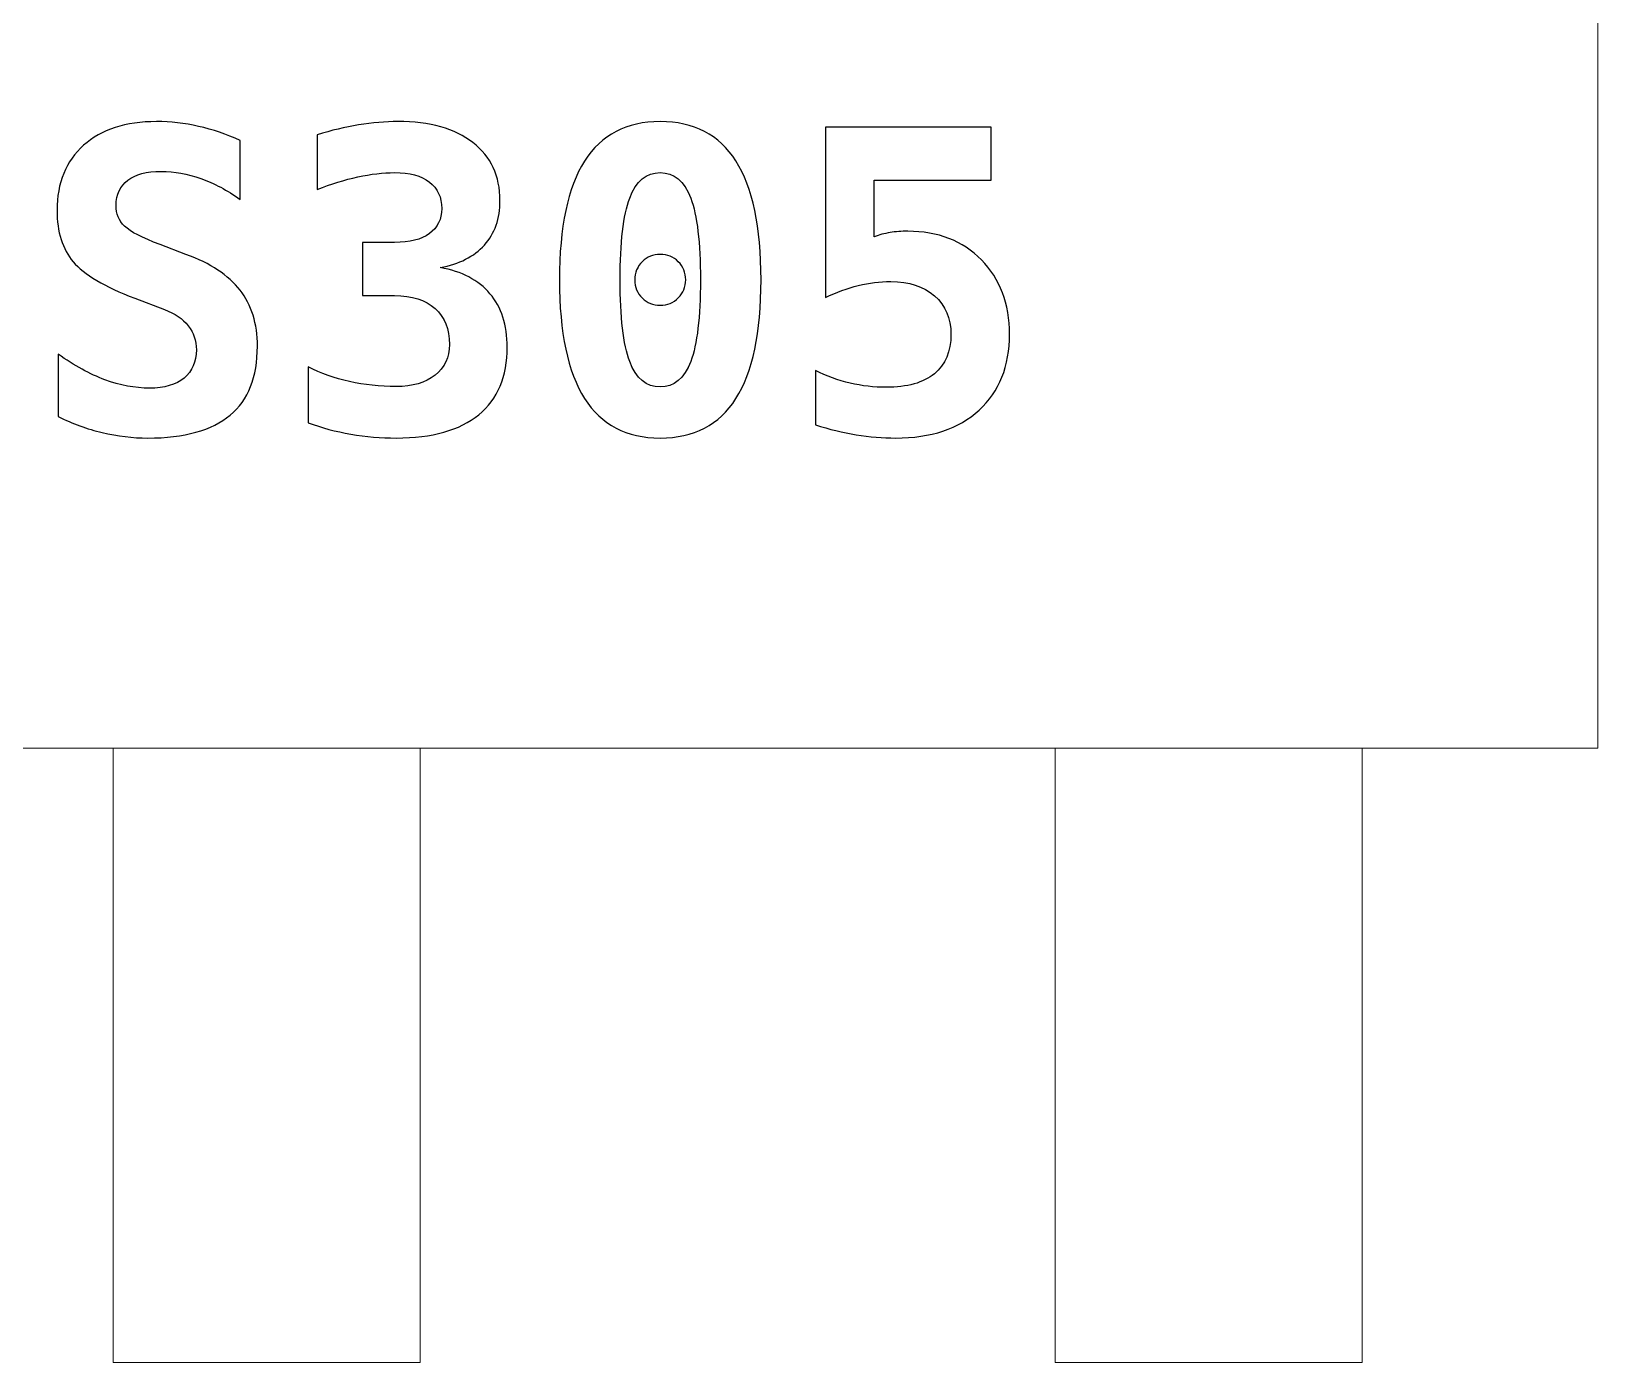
# Model space of a CAD drawing. Header units: centimetres. Extents: x -10.825 to -10.175, y -15.175 to -14.525.
# Drawn here: x -10.5575 to -10.175, y -15.175 to -14.85 of the extents above; entities that cross this region are included whole.
import ezdxf

# ---------------------------------------------------------------- set-up
doc = ezdxf.new("R2010")
doc.units = ezdxf.units.CM
doc.header["$MEASUREMENT"] = 0
doc.layers.add('Layer 1', color=7, linetype='Continuous')

msp = doc.modelspace()

# ---------------------------------------------------------------- linework, layer by layer
at = {"layer": 'Layer 1', "color": 250, "lineweight": 9}
msp.add_open_spline([(-10.825, -15.025), (-10.825, -15.025), (-10.825, -14.675), (-10.825, -14.675), (-10.825, -14.675), (-10.825, -14.675), (-10.175, -14.675), (-10.175, -14.675), (-10.175, -14.675), (-10.175, -14.675), (-10.175, -15.025), (-10.175, -15.025), (-10.175, -15.025), (-10.175, -15.025), (-10.825, -15.025), (-10.825, -15.025)], degree=3, knots=[0, 0, 0, 0, 0.25, 0.25, 0.25, 0.25, 0.5, 0.5, 0.5, 0.5, 0.75, 0.75, 0.75, 0.75, 1, 1, 1, 1], dxfattribs=at)
at = {"layer": 'Layer 1', "color": 250}
for points, knots in [([(-10.53221, -14.91516), (-10.53961, -14.91234), (-10.54463, -14.90936), (-10.54727, -14.90626), (-10.54727, -14.90626), (-10.54989, -14.90314), (-10.55121, -14.89897), (-10.55121, -14.89371), (-10.55121, -14.89371), (-10.55121, -14.88697), (-10.54904, -14.88166), (-10.54472, -14.87781), (-10.54472, -14.87781), (-10.5404, -14.87395), (-10.53447, -14.87203), (-10.52691, -14.87203), (-10.52691, -14.87203), (-10.52349, -14.87203), (-10.52007, -14.87242), (-10.51665, -14.8732), (-10.51665, -14.8732), (-10.51321, -14.87398), (-10.50982, -14.87512), (-10.50647, -14.87666), (-10.50647, -14.87666), (-10.50647, -14.87666), (-10.50647, -14.89102), (-10.50647, -14.89102), (-10.50647, -14.89102), (-10.50963, -14.88879), (-10.51283, -14.88711), (-10.51609, -14.88593), (-10.51609, -14.88593), (-10.51935, -14.88478), (-10.52257, -14.8842), (-10.52577, -14.8842), (-10.52577, -14.8842), (-10.52933, -14.8842), (-10.53205, -14.88491), (-10.53394, -14.88634), (-10.53394, -14.88634), (-10.53583, -14.88777), (-10.53679, -14.88981), (-10.53679, -14.89247), (-10.53679, -14.89247), (-10.53679, -14.89453), (-10.53609, -14.89623), (-10.53471, -14.89758), (-10.53471, -14.89758), (-10.53333, -14.89892), (-10.53045, -14.90042), (-10.52606, -14.90204), (-10.52606, -14.90204), (-10.52606, -14.90204), (-10.51973, -14.90444), (-10.51973, -14.90444), (-10.51973, -14.90444), (-10.51375, -14.90663), (-10.50934, -14.90954), (-10.50652, -14.91317), (-10.50652, -14.91317), (-10.50369, -14.9168), (-10.50228, -14.92136), (-10.50228, -14.92687), (-10.50228, -14.92687), (-10.50228, -14.9344), (-10.50449, -14.94), (-10.50894, -14.94371), (-10.50894, -14.94371), (-10.51338, -14.94742), (-10.52009, -14.94928), (-10.52906, -14.94928), (-10.52906, -14.94928), (-10.53275, -14.94928), (-10.53645, -14.94883), (-10.54016, -14.94795), (-10.54016, -14.94795), (-10.54385, -14.94706), (-10.54744, -14.94577), (-10.5509, -14.94403), (-10.5509, -14.94403), (-10.5509, -14.94403), (-10.5509, -14.92881), (-10.5509, -14.92881), (-10.5509, -14.92881), (-10.54698, -14.93161), (-10.54317, -14.9337), (-10.53951, -14.93506), (-10.53951, -14.93506), (-10.53583, -14.93642), (-10.53221, -14.93711), (-10.52862, -14.93711), (-10.52862, -14.93711), (-10.52499, -14.93711), (-10.52218, -14.93629), (-10.52019, -14.93464), (-10.52019, -14.93464), (-10.5182, -14.93299), (-10.51719, -14.93069), (-10.51719, -14.92773), (-10.51719, -14.92773), (-10.51719, -14.9255), (-10.51786, -14.92354), (-10.51918, -14.92187), (-10.51918, -14.92187), (-10.52051, -14.92018), (-10.52244, -14.91886), (-10.52497, -14.9179), (-10.52497, -14.9179), (-10.52497, -14.9179), (-10.53221, -14.91516), (-10.53221, -14.91516)], [0, 0, 0, 0, 0.035714, 0.035714, 0.035714, 0.035714, 0.071429, 0.071429, 0.071429, 0.071429, 0.107143, 0.107143, 0.107143, 0.107143, 0.142857, 0.142857, 0.142857, 0.142857, 0.178571, 0.178571, 0.178571, 0.178571, 0.214286, 0.214286, 0.214286, 0.214286, 0.25, 0.25, 0.25, 0.25, 0.285714, 0.285714, 0.285714, 0.285714, 0.321429, 0.321429, 0.321429, 0.321429, 0.357143, 0.357143, 0.357143, 0.357143, 0.392857, 0.392857, 0.392857, 0.392857, 0.428571, 0.428571, 0.428571, 0.428571, 0.464286, 0.464286, 0.464286, 0.464286, 0.5, 0.5, 0.5, 0.5, 0.535714, 0.535714, 0.535714, 0.535714, 0.571429, 0.571429, 0.571429, 0.571429, 0.607143, 0.607143, 0.607143, 0.607143, 0.642857, 0.642857, 0.642857, 0.642857, 0.678571, 0.678571, 0.678571, 0.678571, 0.714286, 0.714286, 0.714286, 0.714286, 0.75, 0.75, 0.75, 0.75, 0.785714, 0.785714, 0.785714, 0.785714, 0.821429, 0.821429, 0.821429, 0.821429, 0.857143, 0.857143, 0.857143, 0.857143, 0.892857, 0.892857, 0.892857, 0.892857, 0.928571, 0.928571, 0.928571, 0.928571, 0.964286, 0.964286, 0.964286, 0.964286, 1, 1, 1, 1]), ([(-10.53221, -14.91516), (-10.53961, -14.91234), (-10.54463, -14.90936), (-10.54727, -14.90626), (-10.54727, -14.90626), (-10.54989, -14.90314), (-10.55121, -14.89897), (-10.55121, -14.89371), (-10.55121, -14.89371), (-10.55121, -14.88697), (-10.54904, -14.88166), (-10.54472, -14.87781), (-10.54472, -14.87781), (-10.5404, -14.87395), (-10.53447, -14.87203), (-10.52691, -14.87203), (-10.52691, -14.87203), (-10.52349, -14.87203), (-10.52007, -14.87242), (-10.51665, -14.8732), (-10.51665, -14.8732), (-10.51321, -14.87398), (-10.50982, -14.87512), (-10.50647, -14.87666), (-10.50647, -14.87666), (-10.50647, -14.87666), (-10.50647, -14.89102), (-10.50647, -14.89102), (-10.50647, -14.89102), (-10.50963, -14.88879), (-10.51283, -14.88711), (-10.51609, -14.88593), (-10.51609, -14.88593), (-10.51935, -14.88478), (-10.52257, -14.8842), (-10.52577, -14.8842), (-10.52577, -14.8842), (-10.52933, -14.8842), (-10.53205, -14.88491), (-10.53394, -14.88634), (-10.53394, -14.88634), (-10.53583, -14.88777), (-10.53679, -14.88981), (-10.53679, -14.89247), (-10.53679, -14.89247), (-10.53679, -14.89453), (-10.53609, -14.89623), (-10.53471, -14.89758), (-10.53471, -14.89758), (-10.53333, -14.89892), (-10.53045, -14.90042), (-10.52606, -14.90204), (-10.52606, -14.90204), (-10.52606, -14.90204), (-10.51973, -14.90444), (-10.51973, -14.90444), (-10.51973, -14.90444), (-10.51375, -14.90663), (-10.50934, -14.90954), (-10.50652, -14.91317), (-10.50652, -14.91317), (-10.50369, -14.9168), (-10.50228, -14.92136), (-10.50228, -14.92687), (-10.50228, -14.92687), (-10.50228, -14.9344), (-10.50449, -14.94), (-10.50894, -14.94371), (-10.50894, -14.94371), (-10.51338, -14.94742), (-10.52009, -14.94928), (-10.52906, -14.94928), (-10.52906, -14.94928), (-10.53275, -14.94928), (-10.53645, -14.94883), (-10.54016, -14.94795), (-10.54016, -14.94795), (-10.54385, -14.94706), (-10.54744, -14.94577), (-10.5509, -14.94403), (-10.5509, -14.94403), (-10.5509, -14.94403), (-10.5509, -14.92881), (-10.5509, -14.92881), (-10.5509, -14.92881), (-10.54698, -14.93161), (-10.54317, -14.9337), (-10.53951, -14.93506), (-10.53951, -14.93506), (-10.53583, -14.93642), (-10.53221, -14.93711), (-10.52862, -14.93711), (-10.52862, -14.93711), (-10.52499, -14.93711), (-10.52218, -14.93629), (-10.52019, -14.93464), (-10.52019, -14.93464), (-10.5182, -14.93299), (-10.51719, -14.93069), (-10.51719, -14.92773), (-10.51719, -14.92773), (-10.51719, -14.9255), (-10.51786, -14.92354), (-10.51918, -14.92187), (-10.51918, -14.92187), (-10.52051, -14.92018), (-10.52244, -14.91886), (-10.52497, -14.9179), (-10.52497, -14.9179), (-10.52497, -14.9179), (-10.53221, -14.91516), (-10.53221, -14.91516)], [0, 0, 0, 0, 0.035714, 0.035714, 0.035714, 0.035714, 0.071429, 0.071429, 0.071429, 0.071429, 0.107143, 0.107143, 0.107143, 0.107143, 0.142857, 0.142857, 0.142857, 0.142857, 0.178571, 0.178571, 0.178571, 0.178571, 0.214286, 0.214286, 0.214286, 0.214286, 0.25, 0.25, 0.25, 0.25, 0.285714, 0.285714, 0.285714, 0.285714, 0.321429, 0.321429, 0.321429, 0.321429, 0.357143, 0.357143, 0.357143, 0.357143, 0.392857, 0.392857, 0.392857, 0.392857, 0.428571, 0.428571, 0.428571, 0.428571, 0.464286, 0.464286, 0.464286, 0.464286, 0.5, 0.5, 0.5, 0.5, 0.535714, 0.535714, 0.535714, 0.535714, 0.571429, 0.571429, 0.571429, 0.571429, 0.607143, 0.607143, 0.607143, 0.607143, 0.642857, 0.642857, 0.642857, 0.642857, 0.678571, 0.678571, 0.678571, 0.678571, 0.714286, 0.714286, 0.714286, 0.714286, 0.75, 0.75, 0.75, 0.75, 0.785714, 0.785714, 0.785714, 0.785714, 0.821429, 0.821429, 0.821429, 0.821429, 0.857143, 0.857143, 0.857143, 0.857143, 0.892857, 0.892857, 0.892857, 0.892857, 0.928571, 0.928571, 0.928571, 0.928571, 0.964286, 0.964286, 0.964286, 0.964286, 1, 1, 1, 1]), ([(-10.46878, -14.91452), (-10.46878, -14.91452), (-10.47666, -14.91452), (-10.47666, -14.91452), (-10.47666, -14.91452), (-10.47666, -14.91452), (-10.47666, -14.90154), (-10.47666, -14.90154), (-10.47666, -14.90154), (-10.47666, -14.90154), (-10.46878, -14.90154), (-10.46878, -14.90154), (-10.46878, -14.90154), (-10.46513, -14.90154), (-10.46229, -14.90083), (-10.46028, -14.89938), (-10.46028, -14.89938), (-10.45827, -14.89793), (-10.45727, -14.89589), (-10.45727, -14.89327), (-10.45727, -14.89327), (-10.45727, -14.89051), (-10.45827, -14.88835), (-10.46028, -14.8868), (-10.46028, -14.8868), (-10.46229, -14.88525), (-10.46513, -14.88449), (-10.46878, -14.88449), (-10.46878, -14.88449), (-10.47157, -14.88449), (-10.47456, -14.88484), (-10.47775, -14.88554), (-10.47775, -14.88554), (-10.48095, -14.88624), (-10.48425, -14.88726), (-10.48767, -14.88859), (-10.48767, -14.88859), (-10.48767, -14.88859), (-10.48767, -14.87523), (-10.48767, -14.87523), (-10.48767, -14.87523), (-10.48425, -14.87419), (-10.48088, -14.8734), (-10.47756, -14.87284), (-10.47756, -14.87284), (-10.47422, -14.8723), (-10.47104, -14.87203), (-10.46798, -14.87203), (-10.46798, -14.87203), (-10.46013, -14.87203), (-10.45402, -14.87374), (-10.44964, -14.87717), (-10.44964, -14.87717), (-10.44525, -14.88059), (-10.44305, -14.8853), (-10.44305, -14.89133), (-10.44305, -14.89133), (-10.44305, -14.89574), (-10.44431, -14.89936), (-10.44685, -14.90217), (-10.44685, -14.90217), (-10.44937, -14.90498), (-10.45298, -14.90682), (-10.45766, -14.90767), (-10.45766, -14.90767), (-10.45235, -14.90861), (-10.44828, -14.91074), (-10.44549, -14.91404), (-10.44549, -14.91404), (-10.4427, -14.91734), (-10.4413, -14.9217), (-10.4413, -14.92708), (-10.4413, -14.92708), (-10.4413, -14.9343), (-10.44362, -14.93979), (-10.44823, -14.94359), (-10.44823, -14.94359), (-10.45286, -14.94739), (-10.45957, -14.94928), (-10.46838, -14.94928), (-10.46838, -14.94928), (-10.47213, -14.94928), (-10.47582, -14.94895), (-10.47947, -14.94832), (-10.47947, -14.94832), (-10.48311, -14.94769), (-10.4866, -14.94677), (-10.48992, -14.94558), (-10.48992, -14.94558), (-10.48992, -14.94558), (-10.48992, -14.93191), (-10.48992, -14.93191), (-10.48992, -14.93191), (-10.48679, -14.93348), (-10.48342, -14.93467), (-10.47979, -14.93549), (-10.47979, -14.93549), (-10.47618, -14.93631), (-10.47237, -14.93671), (-10.46838, -14.93671), (-10.46838, -14.93671), (-10.46438, -14.93671), (-10.46124, -14.93579), (-10.4589, -14.93394), (-10.4589, -14.93394), (-10.45657, -14.9321), (-10.45541, -14.92962), (-10.45541, -14.92648), (-10.45541, -14.92648), (-10.45541, -14.92267), (-10.45657, -14.91971), (-10.4589, -14.91763), (-10.4589, -14.91763), (-10.46124, -14.91555), (-10.46452, -14.91452), (-10.46878, -14.91452)], [0, 0, 0, 0, 0.034483, 0.034483, 0.034483, 0.034483, 0.068966, 0.068966, 0.068966, 0.068966, 0.103448, 0.103448, 0.103448, 0.103448, 0.137931, 0.137931, 0.137931, 0.137931, 0.172414, 0.172414, 0.172414, 0.172414, 0.206897, 0.206897, 0.206897, 0.206897, 0.241379, 0.241379, 0.241379, 0.241379, 0.275862, 0.275862, 0.275862, 0.275862, 0.310345, 0.310345, 0.310345, 0.310345, 0.344828, 0.344828, 0.344828, 0.344828, 0.37931, 0.37931, 0.37931, 0.37931, 0.413793, 0.413793, 0.413793, 0.413793, 0.448276, 0.448276, 0.448276, 0.448276, 0.482759, 0.482759, 0.482759, 0.482759, 0.517241, 0.517241, 0.517241, 0.517241, 0.551724, 0.551724, 0.551724, 0.551724, 0.586207, 0.586207, 0.586207, 0.586207, 0.62069, 0.62069, 0.62069, 0.62069, 0.655172, 0.655172, 0.655172, 0.655172, 0.689655, 0.689655, 0.689655, 0.689655, 0.724138, 0.724138, 0.724138, 0.724138, 0.758621, 0.758621, 0.758621, 0.758621, 0.793103, 0.793103, 0.793103, 0.793103, 0.827586, 0.827586, 0.827586, 0.827586, 0.862069, 0.862069, 0.862069, 0.862069, 0.896552, 0.896552, 0.896552, 0.896552, 0.931034, 0.931034, 0.931034, 0.931034, 0.965517, 0.965517, 0.965517, 0.965517, 1, 1, 1, 1]), ([(-10.46878, -14.91452), (-10.46878, -14.91452), (-10.47666, -14.91452), (-10.47666, -14.91452), (-10.47666, -14.91452), (-10.47666, -14.91452), (-10.47666, -14.90154), (-10.47666, -14.90154), (-10.47666, -14.90154), (-10.47666, -14.90154), (-10.46878, -14.90154), (-10.46878, -14.90154), (-10.46878, -14.90154), (-10.46513, -14.90154), (-10.46229, -14.90083), (-10.46028, -14.89938), (-10.46028, -14.89938), (-10.45827, -14.89793), (-10.45727, -14.89589), (-10.45727, -14.89327), (-10.45727, -14.89327), (-10.45727, -14.89051), (-10.45827, -14.88835), (-10.46028, -14.8868), (-10.46028, -14.8868), (-10.46229, -14.88525), (-10.46513, -14.88449), (-10.46878, -14.88449), (-10.46878, -14.88449), (-10.47157, -14.88449), (-10.47456, -14.88484), (-10.47775, -14.88554), (-10.47775, -14.88554), (-10.48095, -14.88624), (-10.48425, -14.88726), (-10.48767, -14.88859), (-10.48767, -14.88859), (-10.48767, -14.88859), (-10.48767, -14.87523), (-10.48767, -14.87523), (-10.48767, -14.87523), (-10.48425, -14.87419), (-10.48088, -14.8734), (-10.47756, -14.87284), (-10.47756, -14.87284), (-10.47422, -14.8723), (-10.47104, -14.87203), (-10.46798, -14.87203), (-10.46798, -14.87203), (-10.46013, -14.87203), (-10.45402, -14.87374), (-10.44964, -14.87717), (-10.44964, -14.87717), (-10.44525, -14.88059), (-10.44305, -14.8853), (-10.44305, -14.89133), (-10.44305, -14.89133), (-10.44305, -14.89574), (-10.44431, -14.89936), (-10.44685, -14.90217), (-10.44685, -14.90217), (-10.44937, -14.90498), (-10.45298, -14.90682), (-10.45766, -14.90767), (-10.45766, -14.90767), (-10.45235, -14.90861), (-10.44828, -14.91074), (-10.44549, -14.91404), (-10.44549, -14.91404), (-10.4427, -14.91734), (-10.4413, -14.9217), (-10.4413, -14.92708), (-10.4413, -14.92708), (-10.4413, -14.9343), (-10.44362, -14.93979), (-10.44823, -14.94359), (-10.44823, -14.94359), (-10.45286, -14.94739), (-10.45957, -14.94928), (-10.46838, -14.94928), (-10.46838, -14.94928), (-10.47213, -14.94928), (-10.47582, -14.94895), (-10.47947, -14.94832), (-10.47947, -14.94832), (-10.48311, -14.94769), (-10.4866, -14.94677), (-10.48992, -14.94558), (-10.48992, -14.94558), (-10.48992, -14.94558), (-10.48992, -14.93191), (-10.48992, -14.93191), (-10.48992, -14.93191), (-10.48679, -14.93348), (-10.48342, -14.93467), (-10.47979, -14.93549), (-10.47979, -14.93549), (-10.47618, -14.93631), (-10.47237, -14.93671), (-10.46838, -14.93671), (-10.46838, -14.93671), (-10.46438, -14.93671), (-10.46124, -14.93579), (-10.4589, -14.93394), (-10.4589, -14.93394), (-10.45657, -14.9321), (-10.45541, -14.92962), (-10.45541, -14.92648), (-10.45541, -14.92648), (-10.45541, -14.92267), (-10.45657, -14.91971), (-10.4589, -14.91763), (-10.4589, -14.91763), (-10.46124, -14.91555), (-10.46452, -14.91452), (-10.46878, -14.91452)], [0, 0, 0, 0, 0.034483, 0.034483, 0.034483, 0.034483, 0.068966, 0.068966, 0.068966, 0.068966, 0.103448, 0.103448, 0.103448, 0.103448, 0.137931, 0.137931, 0.137931, 0.137931, 0.172414, 0.172414, 0.172414, 0.172414, 0.206897, 0.206897, 0.206897, 0.206897, 0.241379, 0.241379, 0.241379, 0.241379, 0.275862, 0.275862, 0.275862, 0.275862, 0.310345, 0.310345, 0.310345, 0.310345, 0.344828, 0.344828, 0.344828, 0.344828, 0.37931, 0.37931, 0.37931, 0.37931, 0.413793, 0.413793, 0.413793, 0.413793, 0.448276, 0.448276, 0.448276, 0.448276, 0.482759, 0.482759, 0.482759, 0.482759, 0.517241, 0.517241, 0.517241, 0.517241, 0.551724, 0.551724, 0.551724, 0.551724, 0.586207, 0.586207, 0.586207, 0.586207, 0.62069, 0.62069, 0.62069, 0.62069, 0.655172, 0.655172, 0.655172, 0.655172, 0.689655, 0.689655, 0.689655, 0.689655, 0.724138, 0.724138, 0.724138, 0.724138, 0.758621, 0.758621, 0.758621, 0.758621, 0.793103, 0.793103, 0.793103, 0.793103, 0.827586, 0.827586, 0.827586, 0.827586, 0.862069, 0.862069, 0.862069, 0.862069, 0.896552, 0.896552, 0.896552, 0.896552, 0.931034, 0.931034, 0.931034, 0.931034, 0.965517, 0.965517, 0.965517, 0.965517, 1, 1, 1, 1]), ([(-10.42853, -14.91067), (-10.42853, -14.89778), (-10.42649, -14.88811), (-10.4224, -14.88168), (-10.4224, -14.88168), (-10.4183, -14.87524), (-10.41216, -14.87203), (-10.40393, -14.87203), (-10.40393, -14.87203), (-10.39569, -14.87203), (-10.38953, -14.87523), (-10.38543, -14.88164), (-10.38543, -14.88164), (-10.38134, -14.88806), (-10.3793, -14.89775), (-10.3793, -14.91067), (-10.3793, -14.91067), (-10.3793, -14.92357), (-10.38134, -14.93324), (-10.38543, -14.93966), (-10.38543, -14.93966), (-10.38953, -14.94608), (-10.39569, -14.94928), (-10.40393, -14.94928), (-10.40393, -14.94928), (-10.41216, -14.94928), (-10.4183, -14.94606), (-10.4224, -14.93962), (-10.4224, -14.93962), (-10.42649, -14.93319), (-10.42853, -14.92354), (-10.42853, -14.91067)], [0, 0, 0, 0, 0.125, 0.125, 0.125, 0.125, 0.25, 0.25, 0.25, 0.25, 0.375, 0.375, 0.375, 0.375, 0.5, 0.5, 0.5, 0.5, 0.625, 0.625, 0.625, 0.625, 0.75, 0.75, 0.75, 0.75, 0.875, 0.875, 0.875, 0.875, 1, 1, 1, 1]), ([(-10.42853, -14.91067), (-10.42853, -14.89778), (-10.42649, -14.88811), (-10.4224, -14.88168), (-10.4224, -14.88168), (-10.4183, -14.87524), (-10.41216, -14.87203), (-10.40393, -14.87203), (-10.40393, -14.87203), (-10.39569, -14.87203), (-10.38953, -14.87523), (-10.38543, -14.88164), (-10.38543, -14.88164), (-10.38134, -14.88806), (-10.3793, -14.89775), (-10.3793, -14.91067), (-10.3793, -14.91067), (-10.3793, -14.92357), (-10.38134, -14.93324), (-10.38543, -14.93966), (-10.38543, -14.93966), (-10.38953, -14.94608), (-10.39569, -14.94928), (-10.40393, -14.94928), (-10.40393, -14.94928), (-10.41216, -14.94928), (-10.4183, -14.94606), (-10.4224, -14.93962), (-10.4224, -14.93962), (-10.42649, -14.93319), (-10.42853, -14.92354), (-10.42853, -14.91067)], [0, 0, 0, 0, 0.125, 0.125, 0.125, 0.125, 0.25, 0.25, 0.25, 0.25, 0.375, 0.375, 0.375, 0.375, 0.5, 0.5, 0.5, 0.5, 0.625, 0.625, 0.625, 0.625, 0.75, 0.75, 0.75, 0.75, 0.875, 0.875, 0.875, 0.875, 1, 1, 1, 1]), ([(-10.36355, -14.87337), (-10.36355, -14.87337), (-10.3231, -14.87337), (-10.3231, -14.87337), (-10.3231, -14.87337), (-10.3231, -14.87337), (-10.3231, -14.88634), (-10.3231, -14.88634), (-10.3231, -14.88634), (-10.3231, -14.88634), (-10.35164, -14.88634), (-10.35164, -14.88634), (-10.35164, -14.88634), (-10.35164, -14.88634), (-10.35164, -14.90015), (-10.35164, -14.90015), (-10.35164, -14.90015), (-10.35044, -14.89969), (-10.34915, -14.89935), (-10.34779, -14.89913), (-10.34779, -14.89913), (-10.34643, -14.8989), (-10.34498, -14.8988), (-10.34345, -14.8988), (-10.34345, -14.8988), (-10.33608, -14.8988), (-10.33008, -14.90113), (-10.32549, -14.90578), (-10.32549, -14.90578), (-10.32091, -14.91045), (-10.31861, -14.91649), (-10.31861, -14.92395), (-10.31861, -14.92395), (-10.31861, -14.93176), (-10.3211, -14.93792), (-10.32607, -14.94247), (-10.32607, -14.94247), (-10.33104, -14.94701), (-10.33781, -14.94928), (-10.34639, -14.94928), (-10.34639, -14.94928), (-10.34958, -14.94928), (-10.35281, -14.949), (-10.35606, -14.94848), (-10.35606, -14.94848), (-10.35931, -14.94795), (-10.36265, -14.94715), (-10.36604, -14.94608), (-10.36604, -14.94608), (-10.36604, -14.94608), (-10.36604, -14.93282), (-10.36604, -14.93282), (-10.36604, -14.93282), (-10.36328, -14.93418), (-10.36044, -14.9352), (-10.35754, -14.93588), (-10.35754, -14.93588), (-10.35463, -14.93656), (-10.3517, -14.9369), (-10.34878, -14.9369), (-10.34878, -14.9369), (-10.3436, -14.9369), (-10.33965, -14.93579), (-10.33696, -14.93358), (-10.33696, -14.93358), (-10.33427, -14.93137), (-10.33293, -14.92817), (-10.33293, -14.92395), (-10.33293, -14.92395), (-10.33293, -14.92005), (-10.33427, -14.91693), (-10.33694, -14.91458), (-10.33694, -14.91458), (-10.33962, -14.91225), (-10.34319, -14.91108), (-10.34764, -14.91108), (-10.34764, -14.91108), (-10.35027, -14.91108), (-10.3529, -14.9114), (-10.35555, -14.91205), (-10.35555, -14.91205), (-10.35819, -14.91269), (-10.36086, -14.91368), (-10.36355, -14.91497), (-10.36355, -14.91497), (-10.36355, -14.91497), (-10.36355, -14.87337), (-10.36355, -14.87337)], [0, 0, 0, 0, 0.045455, 0.045455, 0.045455, 0.045455, 0.090909, 0.090909, 0.090909, 0.090909, 0.136364, 0.136364, 0.136364, 0.136364, 0.181818, 0.181818, 0.181818, 0.181818, 0.227273, 0.227273, 0.227273, 0.227273, 0.272727, 0.272727, 0.272727, 0.272727, 0.318182, 0.318182, 0.318182, 0.318182, 0.363636, 0.363636, 0.363636, 0.363636, 0.409091, 0.409091, 0.409091, 0.409091, 0.454545, 0.454545, 0.454545, 0.454545, 0.5, 0.5, 0.5, 0.5, 0.545455, 0.545455, 0.545455, 0.545455, 0.590909, 0.590909, 0.590909, 0.590909, 0.636364, 0.636364, 0.636364, 0.636364, 0.681818, 0.681818, 0.681818, 0.681818, 0.727273, 0.727273, 0.727273, 0.727273, 0.772727, 0.772727, 0.772727, 0.772727, 0.818182, 0.818182, 0.818182, 0.818182, 0.863636, 0.863636, 0.863636, 0.863636, 0.909091, 0.909091, 0.909091, 0.909091, 0.954545, 0.954545, 0.954545, 0.954545, 1, 1, 1, 1]), ([(-10.36355, -14.87337), (-10.36355, -14.87337), (-10.3231, -14.87337), (-10.3231, -14.87337), (-10.3231, -14.87337), (-10.3231, -14.87337), (-10.3231, -14.88634), (-10.3231, -14.88634), (-10.3231, -14.88634), (-10.3231, -14.88634), (-10.35164, -14.88634), (-10.35164, -14.88634), (-10.35164, -14.88634), (-10.35164, -14.88634), (-10.35164, -14.90015), (-10.35164, -14.90015), (-10.35164, -14.90015), (-10.35044, -14.89969), (-10.34915, -14.89935), (-10.34779, -14.89913), (-10.34779, -14.89913), (-10.34643, -14.8989), (-10.34498, -14.8988), (-10.34345, -14.8988), (-10.34345, -14.8988), (-10.33608, -14.8988), (-10.33008, -14.90113), (-10.32549, -14.90578), (-10.32549, -14.90578), (-10.32091, -14.91045), (-10.31861, -14.91649), (-10.31861, -14.92395), (-10.31861, -14.92395), (-10.31861, -14.93176), (-10.3211, -14.93792), (-10.32607, -14.94247), (-10.32607, -14.94247), (-10.33104, -14.94701), (-10.33781, -14.94928), (-10.34639, -14.94928), (-10.34639, -14.94928), (-10.34958, -14.94928), (-10.35281, -14.949), (-10.35606, -14.94848), (-10.35606, -14.94848), (-10.35931, -14.94795), (-10.36265, -14.94715), (-10.36604, -14.94608), (-10.36604, -14.94608), (-10.36604, -14.94608), (-10.36604, -14.93282), (-10.36604, -14.93282), (-10.36604, -14.93282), (-10.36328, -14.93418), (-10.36044, -14.9352), (-10.35754, -14.93588), (-10.35754, -14.93588), (-10.35463, -14.93656), (-10.3517, -14.9369), (-10.34878, -14.9369), (-10.34878, -14.9369), (-10.3436, -14.9369), (-10.33965, -14.93579), (-10.33696, -14.93358), (-10.33696, -14.93358), (-10.33427, -14.93137), (-10.33293, -14.92817), (-10.33293, -14.92395), (-10.33293, -14.92395), (-10.33293, -14.92005), (-10.33427, -14.91693), (-10.33694, -14.91458), (-10.33694, -14.91458), (-10.33962, -14.91225), (-10.34319, -14.91108), (-10.34764, -14.91108), (-10.34764, -14.91108), (-10.35027, -14.91108), (-10.3529, -14.9114), (-10.35555, -14.91205), (-10.35555, -14.91205), (-10.35819, -14.91269), (-10.36086, -14.91368), (-10.36355, -14.91497), (-10.36355, -14.91497), (-10.36355, -14.91497), (-10.36355, -14.87337), (-10.36355, -14.87337)], [0, 0, 0, 0, 0.045455, 0.045455, 0.045455, 0.045455, 0.090909, 0.090909, 0.090909, 0.090909, 0.136364, 0.136364, 0.136364, 0.136364, 0.181818, 0.181818, 0.181818, 0.181818, 0.227273, 0.227273, 0.227273, 0.227273, 0.272727, 0.272727, 0.272727, 0.272727, 0.318182, 0.318182, 0.318182, 0.318182, 0.363636, 0.363636, 0.363636, 0.363636, 0.409091, 0.409091, 0.409091, 0.409091, 0.454545, 0.454545, 0.454545, 0.454545, 0.5, 0.5, 0.5, 0.5, 0.545455, 0.545455, 0.545455, 0.545455, 0.590909, 0.590909, 0.590909, 0.590909, 0.636364, 0.636364, 0.636364, 0.636364, 0.681818, 0.681818, 0.681818, 0.681818, 0.727273, 0.727273, 0.727273, 0.727273, 0.772727, 0.772727, 0.772727, 0.772727, 0.818182, 0.818182, 0.818182, 0.818182, 0.863636, 0.863636, 0.863636, 0.863636, 0.909091, 0.909091, 0.909091, 0.909091, 0.954545, 0.954545, 0.954545, 0.954545, 1, 1, 1, 1]), ([(-10.40393, -14.88449), (-10.40734, -14.88449), (-10.40981, -14.88656), (-10.41137, -14.89072), (-10.41137, -14.89072), (-10.41294, -14.89489), (-10.41372, -14.90153), (-10.41372, -14.91067), (-10.41372, -14.91067), (-10.41372, -14.91979), (-10.41294, -14.92641), (-10.41137, -14.93059), (-10.41137, -14.93059), (-10.40981, -14.93474), (-10.40734, -14.93682), (-10.40393, -14.93682), (-10.40393, -14.93682), (-10.40051, -14.93682), (-10.39803, -14.93474), (-10.39646, -14.93059), (-10.39646, -14.93059), (-10.39489, -14.92641), (-10.39411, -14.91979), (-10.39411, -14.91067), (-10.39411, -14.91067), (-10.39411, -14.90153), (-10.39489, -14.89489), (-10.39646, -14.89072), (-10.39646, -14.89072), (-10.39803, -14.88656), (-10.40051, -14.88449), (-10.40393, -14.88449)], [0, 0, 0, 0, 0.125, 0.125, 0.125, 0.125, 0.25, 0.25, 0.25, 0.25, 0.375, 0.375, 0.375, 0.375, 0.5, 0.5, 0.5, 0.5, 0.625, 0.625, 0.625, 0.625, 0.75, 0.75, 0.75, 0.75, 0.875, 0.875, 0.875, 0.875, 1, 1, 1, 1]), ([(-10.40393, -14.88449), (-10.40734, -14.88449), (-10.40981, -14.88656), (-10.41137, -14.89072), (-10.41137, -14.89072), (-10.41294, -14.89489), (-10.41372, -14.90153), (-10.41372, -14.91067), (-10.41372, -14.91067), (-10.41372, -14.91979), (-10.41294, -14.92641), (-10.41137, -14.93059), (-10.41137, -14.93059), (-10.40981, -14.93474), (-10.40734, -14.93682), (-10.40393, -14.93682), (-10.40393, -14.93682), (-10.40051, -14.93682), (-10.39803, -14.93474), (-10.39646, -14.93059), (-10.39646, -14.93059), (-10.39489, -14.92641), (-10.39411, -14.91979), (-10.39411, -14.91067), (-10.39411, -14.91067), (-10.39411, -14.90153), (-10.39489, -14.89489), (-10.39646, -14.89072), (-10.39646, -14.89072), (-10.39803, -14.88656), (-10.40051, -14.88449), (-10.40393, -14.88449)], [0, 0, 0, 0, 0.125, 0.125, 0.125, 0.125, 0.25, 0.25, 0.25, 0.25, 0.375, 0.375, 0.375, 0.375, 0.5, 0.5, 0.5, 0.5, 0.625, 0.625, 0.625, 0.625, 0.75, 0.75, 0.75, 0.75, 0.875, 0.875, 0.875, 0.875, 1, 1, 1, 1]), ([(-10.41013, -14.91067), (-10.41013, -14.90891), (-10.40953, -14.90743), (-10.40832, -14.90624), (-10.40832, -14.90624), (-10.40713, -14.90503), (-10.40567, -14.90444), (-10.40393, -14.90444), (-10.40393, -14.90444), (-10.40218, -14.90444), (-10.4007, -14.90503), (-10.39951, -14.90624), (-10.39951, -14.90624), (-10.3983, -14.90743), (-10.3977, -14.90891), (-10.3977, -14.91067), (-10.3977, -14.91067), (-10.3977, -14.9124), (-10.3983, -14.91387), (-10.39951, -14.91506), (-10.39951, -14.91506), (-10.4007, -14.91627), (-10.40218, -14.91686), (-10.40393, -14.91686), (-10.40393, -14.91686), (-10.40567, -14.91686), (-10.40713, -14.91627), (-10.40832, -14.91509), (-10.40832, -14.91509), (-10.40953, -14.91392), (-10.41013, -14.91244), (-10.41013, -14.91067)], [0, 0, 0, 0, 0.125, 0.125, 0.125, 0.125, 0.25, 0.25, 0.25, 0.25, 0.375, 0.375, 0.375, 0.375, 0.5, 0.5, 0.5, 0.5, 0.625, 0.625, 0.625, 0.625, 0.75, 0.75, 0.75, 0.75, 0.875, 0.875, 0.875, 0.875, 1, 1, 1, 1]), ([(-10.41013, -14.91067), (-10.41013, -14.90891), (-10.40953, -14.90743), (-10.40832, -14.90624), (-10.40832, -14.90624), (-10.40713, -14.90503), (-10.40567, -14.90444), (-10.40393, -14.90444), (-10.40393, -14.90444), (-10.40218, -14.90444), (-10.4007, -14.90503), (-10.39951, -14.90624), (-10.39951, -14.90624), (-10.3983, -14.90743), (-10.3977, -14.90891), (-10.3977, -14.91067), (-10.3977, -14.91067), (-10.3977, -14.9124), (-10.3983, -14.91387), (-10.39951, -14.91506), (-10.39951, -14.91506), (-10.4007, -14.91627), (-10.40218, -14.91686), (-10.40393, -14.91686), (-10.40393, -14.91686), (-10.40567, -14.91686), (-10.40713, -14.91627), (-10.40832, -14.91509), (-10.40832, -14.91509), (-10.40953, -14.91392), (-10.41013, -14.91244), (-10.41013, -14.91067)], [0, 0, 0, 0, 0.125, 0.125, 0.125, 0.125, 0.25, 0.25, 0.25, 0.25, 0.375, 0.375, 0.375, 0.375, 0.5, 0.5, 0.5, 0.5, 0.625, 0.625, 0.625, 0.625, 0.75, 0.75, 0.75, 0.75, 0.875, 0.875, 0.875, 0.875, 1, 1, 1, 1])]:
    msp.add_open_spline(points, degree=3, knots=knots, dxfattribs=at)
at = {"layer": 'Layer 1', "color": 7, "lineweight": 20}
for points, knots in [([(-10.53221, -14.91516), (-10.53961, -14.91234), (-10.54463, -14.90936), (-10.54727, -14.90626), (-10.54727, -14.90626), (-10.54989, -14.90314), (-10.55121, -14.89897), (-10.55121, -14.89371), (-10.55121, -14.89371), (-10.55121, -14.88697), (-10.54904, -14.88166), (-10.54472, -14.87781), (-10.54472, -14.87781), (-10.5404, -14.87395), (-10.53447, -14.87203), (-10.52691, -14.87203), (-10.52691, -14.87203), (-10.52349, -14.87203), (-10.52007, -14.87242), (-10.51665, -14.8732), (-10.51665, -14.8732), (-10.51321, -14.87398), (-10.50982, -14.87512), (-10.50647, -14.87666), (-10.50647, -14.87666), (-10.50647, -14.87666), (-10.50647, -14.89102), (-10.50647, -14.89102), (-10.50647, -14.89102), (-10.50963, -14.88879), (-10.51283, -14.88711), (-10.51609, -14.88593), (-10.51609, -14.88593), (-10.51935, -14.88478), (-10.52257, -14.8842), (-10.52577, -14.8842), (-10.52577, -14.8842), (-10.52933, -14.8842), (-10.53205, -14.88491), (-10.53394, -14.88634), (-10.53394, -14.88634), (-10.53583, -14.88777), (-10.53679, -14.88981), (-10.53679, -14.89247), (-10.53679, -14.89247), (-10.53679, -14.89453), (-10.53609, -14.89623), (-10.53471, -14.89758), (-10.53471, -14.89758), (-10.53333, -14.89892), (-10.53045, -14.90042), (-10.52606, -14.90204), (-10.52606, -14.90204), (-10.52606, -14.90204), (-10.51973, -14.90444), (-10.51973, -14.90444), (-10.51973, -14.90444), (-10.51375, -14.90663), (-10.50934, -14.90954), (-10.50652, -14.91317), (-10.50652, -14.91317), (-10.50369, -14.9168), (-10.50228, -14.92136), (-10.50228, -14.92687), (-10.50228, -14.92687), (-10.50228, -14.9344), (-10.50449, -14.94), (-10.50894, -14.94371), (-10.50894, -14.94371), (-10.51338, -14.94742), (-10.52009, -14.94928), (-10.52906, -14.94928), (-10.52906, -14.94928), (-10.53275, -14.94928), (-10.53645, -14.94883), (-10.54016, -14.94795), (-10.54016, -14.94795), (-10.54385, -14.94706), (-10.54744, -14.94577), (-10.5509, -14.94403), (-10.5509, -14.94403), (-10.5509, -14.94403), (-10.5509, -14.92881), (-10.5509, -14.92881), (-10.5509, -14.92881), (-10.54698, -14.93161), (-10.54317, -14.9337), (-10.53951, -14.93506), (-10.53951, -14.93506), (-10.53583, -14.93642), (-10.53221, -14.93711), (-10.52862, -14.93711), (-10.52862, -14.93711), (-10.52499, -14.93711), (-10.52218, -14.93629), (-10.52019, -14.93464), (-10.52019, -14.93464), (-10.5182, -14.93299), (-10.51719, -14.93069), (-10.51719, -14.92773), (-10.51719, -14.92773), (-10.51719, -14.9255), (-10.51786, -14.92354), (-10.51918, -14.92187), (-10.51918, -14.92187), (-10.52051, -14.92018), (-10.52244, -14.91886), (-10.52497, -14.9179), (-10.52497, -14.9179), (-10.52497, -14.9179), (-10.53221, -14.91516), (-10.53221, -14.91516)], [0, 0, 0, 0, 0.035714, 0.035714, 0.035714, 0.035714, 0.071429, 0.071429, 0.071429, 0.071429, 0.107143, 0.107143, 0.107143, 0.107143, 0.142857, 0.142857, 0.142857, 0.142857, 0.178571, 0.178571, 0.178571, 0.178571, 0.214286, 0.214286, 0.214286, 0.214286, 0.25, 0.25, 0.25, 0.25, 0.285714, 0.285714, 0.285714, 0.285714, 0.321429, 0.321429, 0.321429, 0.321429, 0.357143, 0.357143, 0.357143, 0.357143, 0.392857, 0.392857, 0.392857, 0.392857, 0.428571, 0.428571, 0.428571, 0.428571, 0.464286, 0.464286, 0.464286, 0.464286, 0.5, 0.5, 0.5, 0.5, 0.535714, 0.535714, 0.535714, 0.535714, 0.571429, 0.571429, 0.571429, 0.571429, 0.607143, 0.607143, 0.607143, 0.607143, 0.642857, 0.642857, 0.642857, 0.642857, 0.678571, 0.678571, 0.678571, 0.678571, 0.714286, 0.714286, 0.714286, 0.714286, 0.75, 0.75, 0.75, 0.75, 0.785714, 0.785714, 0.785714, 0.785714, 0.821429, 0.821429, 0.821429, 0.821429, 0.857143, 0.857143, 0.857143, 0.857143, 0.892857, 0.892857, 0.892857, 0.892857, 0.928571, 0.928571, 0.928571, 0.928571, 0.964286, 0.964286, 0.964286, 0.964286, 1, 1, 1, 1]), ([(-10.46878, -14.91452), (-10.46878, -14.91452), (-10.47666, -14.91452), (-10.47666, -14.91452), (-10.47666, -14.91452), (-10.47666, -14.91452), (-10.47666, -14.90154), (-10.47666, -14.90154), (-10.47666, -14.90154), (-10.47666, -14.90154), (-10.46878, -14.90154), (-10.46878, -14.90154), (-10.46878, -14.90154), (-10.46513, -14.90154), (-10.46229, -14.90083), (-10.46028, -14.89938), (-10.46028, -14.89938), (-10.45827, -14.89793), (-10.45727, -14.89589), (-10.45727, -14.89327), (-10.45727, -14.89327), (-10.45727, -14.89051), (-10.45827, -14.88835), (-10.46028, -14.8868), (-10.46028, -14.8868), (-10.46229, -14.88525), (-10.46513, -14.88449), (-10.46878, -14.88449), (-10.46878, -14.88449), (-10.47157, -14.88449), (-10.47456, -14.88484), (-10.47775, -14.88554), (-10.47775, -14.88554), (-10.48095, -14.88624), (-10.48425, -14.88726), (-10.48767, -14.88859), (-10.48767, -14.88859), (-10.48767, -14.88859), (-10.48767, -14.87523), (-10.48767, -14.87523), (-10.48767, -14.87523), (-10.48425, -14.87419), (-10.48088, -14.8734), (-10.47756, -14.87284), (-10.47756, -14.87284), (-10.47422, -14.8723), (-10.47104, -14.87203), (-10.46798, -14.87203), (-10.46798, -14.87203), (-10.46013, -14.87203), (-10.45402, -14.87374), (-10.44964, -14.87717), (-10.44964, -14.87717), (-10.44525, -14.88059), (-10.44305, -14.8853), (-10.44305, -14.89133), (-10.44305, -14.89133), (-10.44305, -14.89574), (-10.44431, -14.89936), (-10.44685, -14.90217), (-10.44685, -14.90217), (-10.44937, -14.90498), (-10.45298, -14.90682), (-10.45766, -14.90767), (-10.45766, -14.90767), (-10.45235, -14.90861), (-10.44828, -14.91074), (-10.44549, -14.91404), (-10.44549, -14.91404), (-10.4427, -14.91734), (-10.4413, -14.9217), (-10.4413, -14.92708), (-10.4413, -14.92708), (-10.4413, -14.9343), (-10.44362, -14.93979), (-10.44823, -14.94359), (-10.44823, -14.94359), (-10.45286, -14.94739), (-10.45957, -14.94928), (-10.46838, -14.94928), (-10.46838, -14.94928), (-10.47213, -14.94928), (-10.47582, -14.94895), (-10.47947, -14.94832), (-10.47947, -14.94832), (-10.48311, -14.94769), (-10.4866, -14.94677), (-10.48992, -14.94558), (-10.48992, -14.94558), (-10.48992, -14.94558), (-10.48992, -14.93191), (-10.48992, -14.93191), (-10.48992, -14.93191), (-10.48679, -14.93348), (-10.48342, -14.93467), (-10.47979, -14.93549), (-10.47979, -14.93549), (-10.47618, -14.93631), (-10.47237, -14.93671), (-10.46838, -14.93671), (-10.46838, -14.93671), (-10.46438, -14.93671), (-10.46124, -14.93579), (-10.4589, -14.93394), (-10.4589, -14.93394), (-10.45657, -14.9321), (-10.45541, -14.92962), (-10.45541, -14.92648), (-10.45541, -14.92648), (-10.45541, -14.92267), (-10.45657, -14.91971), (-10.4589, -14.91763), (-10.4589, -14.91763), (-10.46124, -14.91555), (-10.46452, -14.91452), (-10.46878, -14.91452)], [0, 0, 0, 0, 0.034483, 0.034483, 0.034483, 0.034483, 0.068966, 0.068966, 0.068966, 0.068966, 0.103448, 0.103448, 0.103448, 0.103448, 0.137931, 0.137931, 0.137931, 0.137931, 0.172414, 0.172414, 0.172414, 0.172414, 0.206897, 0.206897, 0.206897, 0.206897, 0.241379, 0.241379, 0.241379, 0.241379, 0.275862, 0.275862, 0.275862, 0.275862, 0.310345, 0.310345, 0.310345, 0.310345, 0.344828, 0.344828, 0.344828, 0.344828, 0.37931, 0.37931, 0.37931, 0.37931, 0.413793, 0.413793, 0.413793, 0.413793, 0.448276, 0.448276, 0.448276, 0.448276, 0.482759, 0.482759, 0.482759, 0.482759, 0.517241, 0.517241, 0.517241, 0.517241, 0.551724, 0.551724, 0.551724, 0.551724, 0.586207, 0.586207, 0.586207, 0.586207, 0.62069, 0.62069, 0.62069, 0.62069, 0.655172, 0.655172, 0.655172, 0.655172, 0.689655, 0.689655, 0.689655, 0.689655, 0.724138, 0.724138, 0.724138, 0.724138, 0.758621, 0.758621, 0.758621, 0.758621, 0.793103, 0.793103, 0.793103, 0.793103, 0.827586, 0.827586, 0.827586, 0.827586, 0.862069, 0.862069, 0.862069, 0.862069, 0.896552, 0.896552, 0.896552, 0.896552, 0.931034, 0.931034, 0.931034, 0.931034, 0.965517, 0.965517, 0.965517, 0.965517, 1, 1, 1, 1]), ([(-10.42853, -14.91067), (-10.42853, -14.89778), (-10.42649, -14.88811), (-10.4224, -14.88168), (-10.4224, -14.88168), (-10.4183, -14.87524), (-10.41216, -14.87203), (-10.40393, -14.87203), (-10.40393, -14.87203), (-10.39569, -14.87203), (-10.38953, -14.87523), (-10.38543, -14.88164), (-10.38543, -14.88164), (-10.38134, -14.88806), (-10.3793, -14.89775), (-10.3793, -14.91067), (-10.3793, -14.91067), (-10.3793, -14.92357), (-10.38134, -14.93324), (-10.38543, -14.93966), (-10.38543, -14.93966), (-10.38953, -14.94608), (-10.39569, -14.94928), (-10.40393, -14.94928), (-10.40393, -14.94928), (-10.41216, -14.94928), (-10.4183, -14.94606), (-10.4224, -14.93962), (-10.4224, -14.93962), (-10.42649, -14.93319), (-10.42853, -14.92354), (-10.42853, -14.91067)], [0, 0, 0, 0, 0.125, 0.125, 0.125, 0.125, 0.25, 0.25, 0.25, 0.25, 0.375, 0.375, 0.375, 0.375, 0.5, 0.5, 0.5, 0.5, 0.625, 0.625, 0.625, 0.625, 0.75, 0.75, 0.75, 0.75, 0.875, 0.875, 0.875, 0.875, 1, 1, 1, 1]), ([(-10.36355, -14.87337), (-10.36355, -14.87337), (-10.3231, -14.87337), (-10.3231, -14.87337), (-10.3231, -14.87337), (-10.3231, -14.87337), (-10.3231, -14.88634), (-10.3231, -14.88634), (-10.3231, -14.88634), (-10.3231, -14.88634), (-10.35164, -14.88634), (-10.35164, -14.88634), (-10.35164, -14.88634), (-10.35164, -14.88634), (-10.35164, -14.90015), (-10.35164, -14.90015), (-10.35164, -14.90015), (-10.35044, -14.89969), (-10.34915, -14.89935), (-10.34779, -14.89913), (-10.34779, -14.89913), (-10.34643, -14.8989), (-10.34498, -14.8988), (-10.34345, -14.8988), (-10.34345, -14.8988), (-10.33608, -14.8988), (-10.33008, -14.90113), (-10.32549, -14.90578), (-10.32549, -14.90578), (-10.32091, -14.91045), (-10.31861, -14.91649), (-10.31861, -14.92395), (-10.31861, -14.92395), (-10.31861, -14.93176), (-10.3211, -14.93792), (-10.32607, -14.94247), (-10.32607, -14.94247), (-10.33104, -14.94701), (-10.33781, -14.94928), (-10.34639, -14.94928), (-10.34639, -14.94928), (-10.34958, -14.94928), (-10.35281, -14.949), (-10.35606, -14.94848), (-10.35606, -14.94848), (-10.35931, -14.94795), (-10.36265, -14.94715), (-10.36604, -14.94608), (-10.36604, -14.94608), (-10.36604, -14.94608), (-10.36604, -14.93282), (-10.36604, -14.93282), (-10.36604, -14.93282), (-10.36328, -14.93418), (-10.36044, -14.9352), (-10.35754, -14.93588), (-10.35754, -14.93588), (-10.35463, -14.93656), (-10.3517, -14.9369), (-10.34878, -14.9369), (-10.34878, -14.9369), (-10.3436, -14.9369), (-10.33965, -14.93579), (-10.33696, -14.93358), (-10.33696, -14.93358), (-10.33427, -14.93137), (-10.33293, -14.92817), (-10.33293, -14.92395), (-10.33293, -14.92395), (-10.33293, -14.92005), (-10.33427, -14.91693), (-10.33694, -14.91458), (-10.33694, -14.91458), (-10.33962, -14.91225), (-10.34319, -14.91108), (-10.34764, -14.91108), (-10.34764, -14.91108), (-10.35027, -14.91108), (-10.3529, -14.9114), (-10.35555, -14.91205), (-10.35555, -14.91205), (-10.35819, -14.91269), (-10.36086, -14.91368), (-10.36355, -14.91497), (-10.36355, -14.91497), (-10.36355, -14.91497), (-10.36355, -14.87337), (-10.36355, -14.87337)], [0, 0, 0, 0, 0.045455, 0.045455, 0.045455, 0.045455, 0.090909, 0.090909, 0.090909, 0.090909, 0.136364, 0.136364, 0.136364, 0.136364, 0.181818, 0.181818, 0.181818, 0.181818, 0.227273, 0.227273, 0.227273, 0.227273, 0.272727, 0.272727, 0.272727, 0.272727, 0.318182, 0.318182, 0.318182, 0.318182, 0.363636, 0.363636, 0.363636, 0.363636, 0.409091, 0.409091, 0.409091, 0.409091, 0.454545, 0.454545, 0.454545, 0.454545, 0.5, 0.5, 0.5, 0.5, 0.545455, 0.545455, 0.545455, 0.545455, 0.590909, 0.590909, 0.590909, 0.590909, 0.636364, 0.636364, 0.636364, 0.636364, 0.681818, 0.681818, 0.681818, 0.681818, 0.727273, 0.727273, 0.727273, 0.727273, 0.772727, 0.772727, 0.772727, 0.772727, 0.818182, 0.818182, 0.818182, 0.818182, 0.863636, 0.863636, 0.863636, 0.863636, 0.909091, 0.909091, 0.909091, 0.909091, 0.954545, 0.954545, 0.954545, 0.954545, 1, 1, 1, 1]), ([(-10.40393, -14.88449), (-10.40734, -14.88449), (-10.40981, -14.88656), (-10.41137, -14.89072), (-10.41137, -14.89072), (-10.41294, -14.89489), (-10.41372, -14.90153), (-10.41372, -14.91067), (-10.41372, -14.91067), (-10.41372, -14.91979), (-10.41294, -14.92641), (-10.41137, -14.93059), (-10.41137, -14.93059), (-10.40981, -14.93474), (-10.40734, -14.93682), (-10.40393, -14.93682), (-10.40393, -14.93682), (-10.40051, -14.93682), (-10.39803, -14.93474), (-10.39646, -14.93059), (-10.39646, -14.93059), (-10.39489, -14.92641), (-10.39411, -14.91979), (-10.39411, -14.91067), (-10.39411, -14.91067), (-10.39411, -14.90153), (-10.39489, -14.89489), (-10.39646, -14.89072), (-10.39646, -14.89072), (-10.39803, -14.88656), (-10.40051, -14.88449), (-10.40393, -14.88449)], [0, 0, 0, 0, 0.125, 0.125, 0.125, 0.125, 0.25, 0.25, 0.25, 0.25, 0.375, 0.375, 0.375, 0.375, 0.5, 0.5, 0.5, 0.5, 0.625, 0.625, 0.625, 0.625, 0.75, 0.75, 0.75, 0.75, 0.875, 0.875, 0.875, 0.875, 1, 1, 1, 1]), ([(-10.41013, -14.91067), (-10.41013, -14.90891), (-10.40953, -14.90743), (-10.40832, -14.90624), (-10.40832, -14.90624), (-10.40713, -14.90503), (-10.40567, -14.90444), (-10.40393, -14.90444), (-10.40393, -14.90444), (-10.40218, -14.90444), (-10.4007, -14.90503), (-10.39951, -14.90624), (-10.39951, -14.90624), (-10.3983, -14.90743), (-10.3977, -14.90891), (-10.3977, -14.91067), (-10.3977, -14.91067), (-10.3977, -14.9124), (-10.3983, -14.91387), (-10.39951, -14.91506), (-10.39951, -14.91506), (-10.4007, -14.91627), (-10.40218, -14.91686), (-10.40393, -14.91686), (-10.40393, -14.91686), (-10.40567, -14.91686), (-10.40713, -14.91627), (-10.40832, -14.91509), (-10.40832, -14.91509), (-10.40953, -14.91392), (-10.41013, -14.91244), (-10.41013, -14.91067)], [0, 0, 0, 0, 0.125, 0.125, 0.125, 0.125, 0.25, 0.25, 0.25, 0.25, 0.375, 0.375, 0.375, 0.375, 0.5, 0.5, 0.5, 0.5, 0.625, 0.625, 0.625, 0.625, 0.75, 0.75, 0.75, 0.75, 0.875, 0.875, 0.875, 0.875, 1, 1, 1, 1])]:
    msp.add_open_spline(points, degree=3, knots=knots, dxfattribs=at)
at = {"layer": 'Layer 1', "color": 7, "lineweight": 9}
for points in [[(-10.5375, -15.175), (-10.5375, -15.175), (-10.5375, -15.025), (-10.5375, -15.025), (-10.5375, -15.025), (-10.5375, -15.025), (-10.4625, -15.025), (-10.4625, -15.025), (-10.4625, -15.025), (-10.4625, -15.025), (-10.4625, -15.175), (-10.4625, -15.175), (-10.4625, -15.175), (-10.4625, -15.175), (-10.5375, -15.175), (-10.5375, -15.175)], [(-10.3075, -15.175), (-10.3075, -15.175), (-10.3075, -15.025), (-10.3075, -15.025), (-10.3075, -15.025), (-10.3075, -15.025), (-10.2325, -15.025), (-10.2325, -15.025), (-10.2325, -15.025), (-10.2325, -15.025), (-10.2325, -15.175), (-10.2325, -15.175), (-10.2325, -15.175), (-10.2325, -15.175), (-10.3075, -15.175), (-10.3075, -15.175)]]:
    msp.add_open_spline(points, degree=3, knots=[0, 0, 0, 0, 0.25, 0.25, 0.25, 0.25, 0.5, 0.5, 0.5, 0.5, 0.75, 0.75, 0.75, 0.75, 1, 1, 1, 1], dxfattribs=at)

doc.saveas('drawing.dxf')
